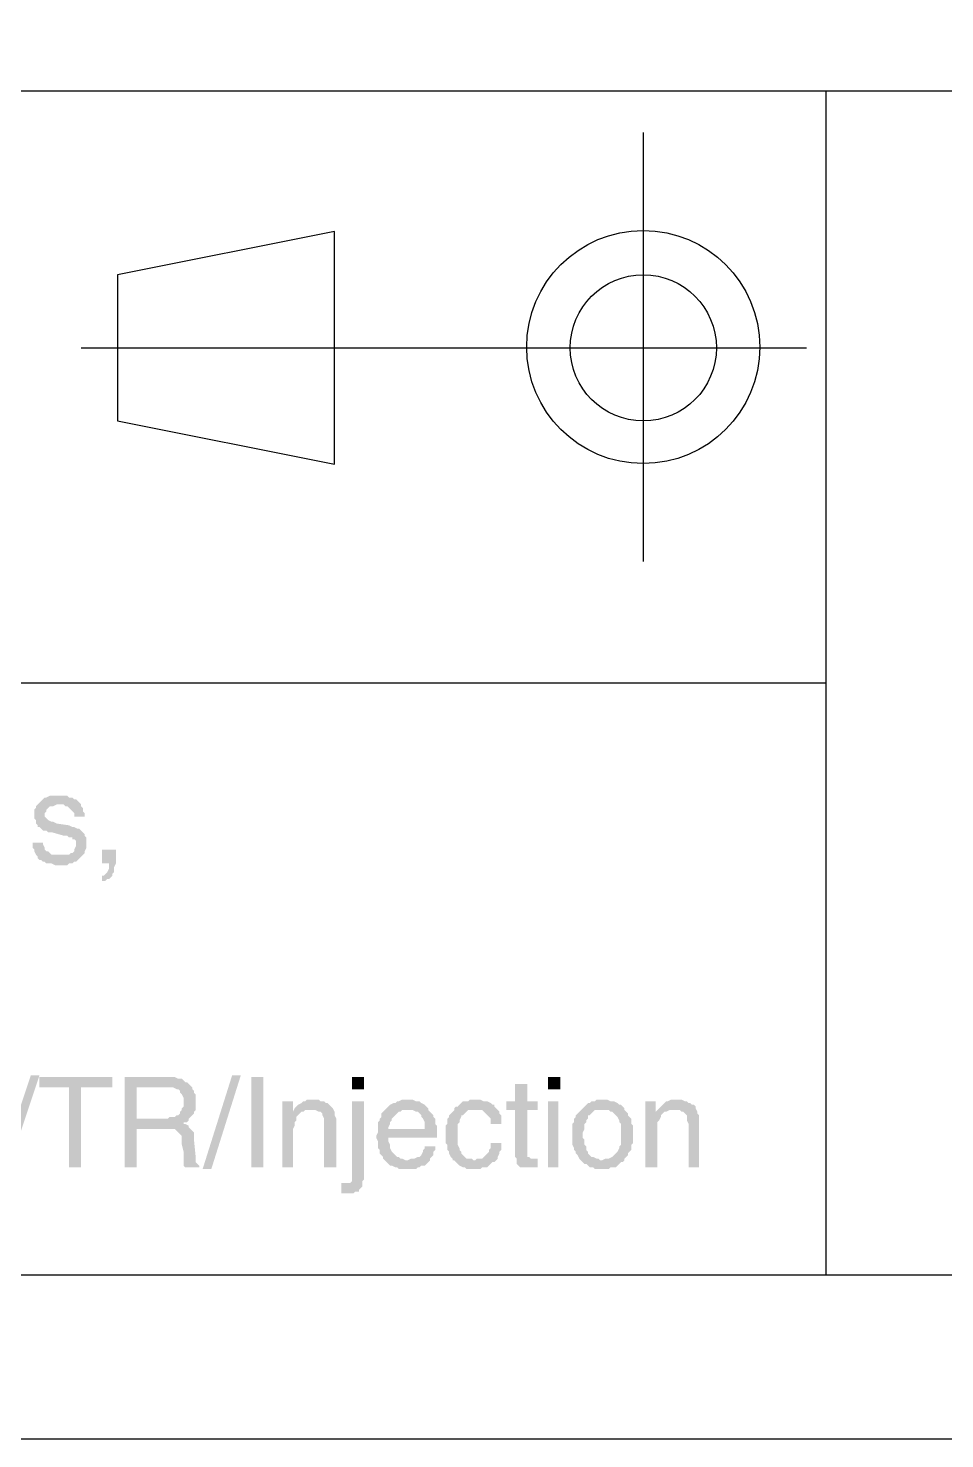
# Model space of a CAD drawing. Header units: millimetres. Extents: x 1399 to 2555, y 1196 to 1555.
# Drawn here: x 2482.66 to 2506.49, y 1257.55 to 1294.22 of the extents above; entities that cross this region are included whole.
import ezdxf

# ---------------------------------------------------------------- set-up
doc = ezdxf.new("R2010")
doc.units = ezdxf.units.MM

msp = doc.modelspace()

# ---------------------------------------------------------------- hatches: boundary and pattern name
at = {"transparency": 33554559}
for points in [[(2483.44616, 1274.26863), (2483.2205, 1274.26863), (2483.13023, 1274.2235), (2483.0851, 1274.2235), (2483.03997, 1274.17837), (2482.99484, 1274.13323), (2482.94971, 1274.0881), (2482.90457, 1274.04297), (2482.85944, 1273.99784), (2482.85944, 1273.95271), (2482.81431, 1273.90757), (2482.81431, 1273.68191), (2482.85944, 1273.63678), (2482.85944, 1273.54652), (2482.90457, 1273.50138), (2482.90457, 1273.45625), (2482.94971, 1273.45625), (2482.99484, 1273.41112), (2483.03997, 1273.36599), (2483.13023, 1273.36599), (2483.17537, 1273.32086), (2483.26563, 1273.32086), (2483.58156, 1273.23059), (2483.67182, 1273.23059), (2483.71695, 1273.18546), (2483.80722, 1273.18546), (2483.80722, 1273.14033), (2483.85235, 1273.14033), (2483.89748, 1273.09519), (2483.89748, 1272.9598), (2483.85235, 1272.86953), (2483.85235, 1272.8244), (2483.80722, 1272.77927), (2483.76208, 1272.77927), (2483.71695, 1272.73414), (2483.49129, 1272.73414), (2482.90457, 1272.68901), (2482.90457, 1272.64387), (2482.94971, 1272.59874), (2482.99484, 1272.59874), (2483.03997, 1272.55361), (2483.0851, 1272.55361), (2483.13023, 1272.50848), (2483.26563, 1272.50848), (2483.35589, 1272.46334), (2483.67182, 1272.46334), (2483.71695, 1272.50848), (2483.80722, 1272.50848), (2483.85235, 1272.55361), (2483.89748, 1272.55361), (2483.94261, 1272.59874), (2483.98775, 1272.64387), (2483.98775, 1272.64387), (2484.03288, 1272.68901), (2484.07801, 1272.73414), (2484.12314, 1272.77927), (2484.12314, 1272.8244), (2484.16827, 1272.91467), (2484.16827, 1273.18546), (2484.12314, 1273.23059), (2484.12314, 1273.27572), (2484.07801, 1273.32086), (2484.07801, 1273.32086), (2484.03288, 1273.36599), (2483.98775, 1273.41112), (2483.94261, 1273.41112), (2483.85235, 1273.45625), (2483.80722, 1273.45625), (2483.71695, 1273.50138), (2483.40103, 1273.54652), (2483.40103, 1273.54652), (2483.31076, 1273.59165), (2483.26563, 1273.59165), (2483.17537, 1273.63678), (2483.17537, 1273.63678), (2483.13023, 1273.68191), (2483.0851, 1273.72705), (2483.0851, 1273.81731), (2483.13023, 1273.86244), (2483.13023, 1273.90757), (2483.17537, 1273.95271), (2483.2205, 1273.99784), (2483.31076, 1273.99784), (2483.40103, 1274.04297), (2484.03288, 1274.04297), (2483.98775, 1274.0881), (2483.94261, 1274.13323), (2483.89748, 1274.17837), (2483.85235, 1274.17837), (2483.80722, 1274.2235), (2483.71695, 1274.2235), (2483.67182, 1274.26863), (2483.53642, 1274.26863)], [(2484.03288, 1274.04297), (2483.44616, 1274.04297), (2483.58156, 1274.04297), (2483.62669, 1273.99784), (2483.67182, 1273.99784), (2483.71695, 1273.95271), (2483.71695, 1273.95271), (2483.76208, 1273.90757), (2483.80722, 1273.86244), (2483.85235, 1273.81731), (2483.85235, 1273.72705), (2484.12314, 1273.72705), (2484.12314, 1273.81731), (2484.07801, 1273.86244), (2484.07801, 1273.95271), (2484.03288, 1273.99784)], [(2483.03997, 1273.05006), (2482.76918, 1273.05006), (2482.76918, 1272.91467), (2482.81431, 1272.86953), (2482.81431, 1272.8244), (2482.85944, 1272.73414), (2482.90457, 1272.68901), (2483.49129, 1272.73414), (2483.26563, 1272.73414), (2483.2205, 1272.77927), (2483.17537, 1272.8244), (2483.13023, 1272.8244), (2483.0851, 1272.86953), (2483.0851, 1272.91467), (2483.03997, 1273.00493)], [(2484.93552, 1272.86953), (2484.57446, 1272.86953), (2484.57446, 1272.50848), (2484.75499, 1272.50848), (2484.75499, 1272.37308), (2484.70986, 1272.28282), (2484.66473, 1272.23768), (2484.6196, 1272.19255), (2484.57446, 1272.19255), (2484.57446, 1272.05715), (2484.66473, 1272.05715), (2484.70986, 1272.10229), (2484.75499, 1272.10229), (2484.80012, 1272.14742), (2484.84526, 1272.19255), (2484.84526, 1272.23768), (2484.89039, 1272.28282), (2484.89039, 1272.41821), (2484.93552, 1272.50848), (2484.93552, 1272.59874)], [(2482.94971, 1267.00235), (2482.13733, 1264.56521), (2481.91167, 1264.56521), (2482.72404, 1267.00235)], [(2484.84526, 1266.95722), (2482.94971, 1266.95722), (2482.94971, 1266.68643), (2483.71695, 1266.68643), (2483.71695, 1264.61035), (2484.03288, 1264.61035), (2484.03288, 1266.68643), (2484.84526, 1266.68643), (2484.84526, 1266.82182)], [(2486.24435, 1266.95722), (2485.16118, 1266.95722), (2485.16118, 1264.61035), (2485.47711, 1264.61035), (2485.47711, 1265.60325), (2486.24435, 1265.60325), (2486.83107, 1265.64839), (2486.83107, 1265.69352), (2486.74081, 1265.73865), (2486.69568, 1265.73865), (2486.69568, 1265.78378), (2486.78594, 1265.78378), (2486.83107, 1265.82891), (2486.83107, 1265.87405), (2485.47711, 1265.87405), (2485.47711, 1266.68643), (2486.92134, 1266.68643), (2486.8762, 1266.73156), (2486.83107, 1266.77669), (2486.78594, 1266.82182), (2486.74081, 1266.82182), (2486.69568, 1266.86695), (2486.65054, 1266.91209), (2486.56028, 1266.91209), (2486.47001, 1266.95722), (2486.33462, 1266.95722)], [(2488.18504, 1267.00235), (2487.41779, 1264.56521), (2487.19213, 1264.56521), (2487.95938, 1267.00235)], [(2488.45583, 1264.61035), (2488.45583, 1266.95722), (2488.77176, 1266.95722), (2488.77176, 1264.61035)], [(2491.38942, 1266.64129), (2491.38942, 1266.95722), (2491.0735, 1266.95722), (2491.0735, 1266.64129)], [(2496.48936, 1266.64129), (2496.48936, 1266.95722), (2496.17343, 1266.95722), (2496.17343, 1266.64129)], [(2486.92134, 1266.68643), (2486.24435, 1266.68643), (2486.42488, 1266.68643), (2486.51515, 1266.64129), (2486.56028, 1266.64129), (2486.60541, 1266.59616), (2486.60541, 1266.55103), (2486.65054, 1266.5059), (2486.69568, 1266.41563), (2486.69568, 1266.28024), (2486.69568, 1266.18997), (2486.65054, 1266.14484), (2486.65054, 1266.09971), (2486.60541, 1266.05458), (2486.60541, 1266.00944), (2486.56028, 1265.96431), (2486.51515, 1265.96431), (2486.47001, 1265.91918), (2486.33462, 1265.91918), (2486.28949, 1265.87405), (2485.47711, 1265.87405), (2486.83107, 1265.87405), (2486.8762, 1265.91918), (2486.92134, 1265.96431), (2486.96647, 1266.00944), (2486.96647, 1266.05458), (2487.0116, 1266.09971), (2487.0116, 1266.5059), (2486.96647, 1266.55103), (2486.96647, 1266.59616), (2486.92134, 1266.64129)], [(2495.63185, 1266.77669), (2495.31592, 1266.77669), (2495.31592, 1266.32537), (2495.09026, 1266.32537), (2495.09026, 1266.09971), (2495.31592, 1266.09971), (2495.31592, 1264.88114), (2495.36105, 1264.83601), (2495.36105, 1264.70061), (2495.40618, 1264.65548), (2495.40618, 1264.65548), (2495.45132, 1264.61035), (2495.90264, 1264.61035), (2495.90264, 1264.83601), (2495.72211, 1264.83601), (2495.67698, 1264.88114), (2495.63185, 1264.88114), (2495.63185, 1266.09971), (2495.90264, 1266.09971), (2495.90264, 1266.32537), (2495.63185, 1266.32537)], [(2489.539, 1266.32537), (2489.26821, 1266.32537), (2489.26821, 1264.61035), (2489.539, 1264.61035), (2489.539, 1265.51299), (2489.539, 1265.60325), (2489.58413, 1265.69352), (2489.58413, 1265.78378), (2489.62927, 1265.82891), (2489.62927, 1265.91918), (2489.6744, 1265.96431), (2489.6744, 1265.96431), (2489.71953, 1266.00944), (2489.76466, 1266.05458), (2489.539, 1266.05458)], [(2490.08059, 1266.3705), (2489.90006, 1266.3705), (2489.85493, 1266.32537), (2489.8098, 1266.32537), (2489.76466, 1266.28024), (2489.6744, 1266.2351), (2489.62927, 1266.18997), (2489.58413, 1266.14484), (2489.539, 1266.05458), (2489.8098, 1266.05458), (2489.85493, 1266.09971), (2489.99032, 1266.09971), (2490.57704, 1266.14484), (2490.53191, 1266.18997), (2490.48678, 1266.2351), (2490.48678, 1266.2351), (2490.44165, 1266.28024), (2490.39651, 1266.28024), (2490.35138, 1266.32537), (2490.26112, 1266.32537), (2490.21599, 1266.3705), (2490.12572, 1266.3705)], [(2491.38942, 1266.32537), (2491.0735, 1266.32537), (2491.0735, 1264.24929), (2491.02836, 1264.20416), (2490.8027, 1264.20416), (2490.8027, 1263.93336), (2491.11863, 1263.93336), (2491.16376, 1263.9785), (2491.25403, 1263.9785), (2491.25403, 1264.02363), (2491.29916, 1264.06876), (2491.34429, 1264.11389), (2491.34429, 1264.24929), (2491.38942, 1264.29442), (2491.38942, 1264.38469)], [(2492.51773, 1266.3705), (2492.38233, 1266.3705), (2492.29207, 1266.32537), (2492.24693, 1266.32537), (2492.2018, 1266.28024), (2492.15667, 1266.28024), (2492.0664, 1266.2351), (2492.02127, 1266.18997), (2491.97614, 1266.14484), (2491.93101, 1266.09971), (2492.65312, 1266.09971), (2492.74339, 1266.05458), (2492.78852, 1266.05458), (2492.83365, 1266.00944), (2492.87878, 1265.96431), (2492.87878, 1265.91918), (2492.92392, 1265.87405), (2492.96905, 1265.78378), (2492.96905, 1265.60325), (2492.02127, 1265.60325), (2491.75048, 1265.55812), (2491.75048, 1265.51299), (2491.70535, 1265.42273), (2491.70535, 1265.37759), (2491.75048, 1265.28733), (2491.75048, 1265.1068), (2491.79561, 1265.06167), (2491.79561, 1264.9714), (2491.84074, 1264.92627), (2491.88588, 1264.88114), (2491.88588, 1264.83601), (2491.93101, 1264.79087), (2491.93101, 1264.79087), (2491.97614, 1264.74574), (2492.02127, 1264.70061), (2492.0664, 1264.65548), (2492.11154, 1264.65548), (2492.2018, 1264.61035), (2492.24693, 1264.61035), (2492.29207, 1264.56521), (2492.74339, 1264.56521), (2492.78852, 1264.61035), (2492.83365, 1264.61035), (2492.87878, 1264.65548), (2492.96905, 1264.65548), (2493.01418, 1264.70061), (2493.05931, 1264.74574), (2493.10444, 1264.79087), (2492.47259, 1264.79087), (2492.38233, 1264.83601), (2492.3372, 1264.83601), (2492.29207, 1264.88114), (2492.24693, 1264.88114), (2492.2018, 1264.92627), (2492.15667, 1264.9714), (2492.15667, 1264.9714), (2492.11154, 1265.01654), (2492.0664, 1265.1068), (2492.0664, 1265.19706), (2492.02127, 1265.28733), (2492.02127, 1265.37759), (2493.28497, 1265.37759), (2493.28497, 1265.69352), (2493.23984, 1265.73865), (2493.23984, 1265.87405), (2493.19471, 1265.91918), (2493.19471, 1265.96431), (2493.14958, 1266.00944), (2493.10444, 1266.05458), (2493.05931, 1266.09971), (2493.05931, 1266.14484), (2493.01418, 1266.18997), (2492.96905, 1266.2351), (2492.87878, 1266.28024), (2492.83365, 1266.32537), (2492.74339, 1266.32537), (2492.65312, 1266.3705), (2492.60799, 1266.3705)], [(2494.27788, 1266.3705), (2494.14248, 1266.3705), (2494.09735, 1266.32537), (2493.96196, 1266.32537), (2493.91682, 1266.28024), (2493.87169, 1266.2351), (2493.82656, 1266.18997), (2493.78143, 1266.18997), (2493.73629, 1266.14484), (2493.73629, 1266.09971), (2494.45841, 1266.09971), (2494.50354, 1266.05458), (2494.54867, 1266.00944), (2494.59381, 1265.96431), (2494.63894, 1265.91918), (2494.68407, 1265.87405), (2494.68407, 1265.73865), (2494.95486, 1265.73865), (2494.95486, 1265.96431), (2494.90973, 1266.00944), (2494.90973, 1266.05458), (2494.8646, 1266.09971), (2494.81947, 1266.14484), (2494.77433, 1266.18997), (2494.77433, 1266.2351), (2494.7292, 1266.2351), (2494.68407, 1266.28024), (2494.59381, 1266.32537), (2494.50354, 1266.32537), (2494.41328, 1266.3705), (2494.36814, 1266.3705)], [(2496.44422, 1264.61035), (2496.44422, 1266.32537), (2496.17343, 1266.32537), (2496.17343, 1264.61035)], [(2497.57253, 1266.3705), (2497.43713, 1266.3705), (2497.392, 1266.32537), (2497.30174, 1266.32537), (2497.2566, 1266.28024), (2497.21147, 1266.28024), (2497.16634, 1266.2351), (2497.12121, 1266.18997), (2497.07608, 1266.14484), (2497.03094, 1266.09971), (2497.03094, 1266.09971), (2496.98581, 1266.05458), (2496.94068, 1266.00944), (2496.89555, 1265.96431), (2496.89555, 1265.91918), (2496.85041, 1265.87405), (2496.85041, 1265.78378), (2496.80528, 1265.73865), (2496.80528, 1265.46786), (2496.80528, 1265.19706), (2496.85041, 1265.1068), (2496.85041, 1265.06167), (2496.89555, 1265.01654), (2496.89555, 1264.9714), (2496.94068, 1264.92627), (2496.98581, 1264.83601), (2497.03094, 1264.79087), (2497.57253, 1264.79087), (2497.5274, 1264.79087), (2497.48226, 1264.83601), (2497.43713, 1264.83601), (2497.34687, 1264.88114), (2497.30174, 1264.88114), (2497.2566, 1264.92627), (2497.21147, 1264.9714), (2497.21147, 1265.01654), (2497.16634, 1265.06167), (2497.16634, 1265.15193), (2497.12121, 1265.19706), (2497.12121, 1265.33246), (2497.07608, 1265.37759), (2497.07608, 1265.51299), (2497.12121, 1265.60325), (2497.12121, 1265.73865), (2497.16634, 1265.78378), (2497.16634, 1265.82891), (2497.21147, 1265.87405), (2497.21147, 1265.96431), (2497.2566, 1265.96431), (2497.30174, 1266.00944), (2497.34687, 1266.05458), (2497.392, 1266.09971), (2497.57253, 1266.09971), (2498.15925, 1266.14484), (2498.11412, 1266.18997), (2498.06898, 1266.2351), (2498.02385, 1266.2351), (2497.97872, 1266.28024), (2497.88845, 1266.32537), (2497.79819, 1266.32537), (2497.70793, 1266.3705), (2497.66279, 1266.3705)], [(2498.97163, 1266.32537), (2498.70083, 1266.32537), (2498.70083, 1264.61035), (2499.01676, 1264.61035), (2499.01676, 1265.51299), (2499.01676, 1265.78378), (2499.06189, 1265.82891), (2499.10702, 1265.91918), (2499.10702, 1265.96431), (2499.10702, 1265.96431), (2499.15216, 1266.00944), (2499.19729, 1266.05458), (2498.97163, 1266.05458)], [(2499.51321, 1266.3705), (2499.37782, 1266.3705), (2499.28755, 1266.32537), (2499.24242, 1266.32537), (2499.19729, 1266.28024), (2499.15216, 1266.2351), (2499.10702, 1266.18997), (2499.06189, 1266.14484), (2498.97163, 1266.05458), (2499.24242, 1266.05458), (2499.33268, 1266.09971), (2499.46808, 1266.09971), (2500.00967, 1266.14484), (2500.00967, 1266.18997), (2499.96453, 1266.2351), (2499.9194, 1266.2351), (2499.87427, 1266.28024), (2499.82914, 1266.28024), (2499.78401, 1266.32537), (2499.73887, 1266.32537), (2499.64861, 1266.3705), (2499.60348, 1266.3705)], [(2490.57704, 1266.14484), (2489.99032, 1266.09971), (2490.12572, 1266.09971), (2490.21599, 1266.05458), (2490.26112, 1266.05458), (2490.30625, 1266.00944), (2490.30625, 1265.96431), (2490.35138, 1265.87405), (2490.35138, 1264.61035), (2490.66731, 1264.61035), (2490.66731, 1265.87405), (2490.62217, 1265.96431), (2490.62217, 1266.05458)], [(2491.93101, 1266.09971), (2491.93101, 1266.09971), (2491.88588, 1266.05458), (2491.84074, 1266.00944), (2491.84074, 1265.91918), (2491.79561, 1265.87405), (2491.79561, 1265.82891), (2491.75048, 1265.78378), (2491.75048, 1265.55812), (2492.02127, 1265.60325), (2492.02127, 1265.64839), (2492.0664, 1265.73865), (2492.0664, 1265.78378), (2492.11154, 1265.82891), (2492.11154, 1265.87405), (2492.15667, 1265.91918), (2492.2018, 1265.96431), (2492.24693, 1266.00944), (2492.29207, 1266.05458), (2492.3372, 1266.05458), (2492.38233, 1266.09971), (2492.51773, 1266.09971)], [(2493.73629, 1266.09971), (2493.69116, 1266.05458), (2493.64603, 1266.00944), (2493.6009, 1265.96431), (2493.6009, 1265.91918), (2493.55577, 1265.87405), (2493.55577, 1265.73865), (2493.51063, 1265.69352), (2493.51063, 1265.2422), (2493.55577, 1265.19706), (2493.55577, 1265.06167), (2493.6009, 1265.01654), (2493.6009, 1264.9714), (2493.64603, 1264.88114), (2493.69116, 1264.83601), (2493.69116, 1264.79087), (2494.27788, 1264.79087), (2494.23275, 1264.79087), (2494.18762, 1264.83601), (2494.05222, 1264.83601), (2494.00709, 1264.88114), (2493.96196, 1264.92627), (2493.91682, 1264.9714), (2493.91682, 1265.01654), (2493.87169, 1265.06167), (2493.87169, 1265.1068), (2493.82656, 1265.19706), (2493.82656, 1265.73865), (2493.87169, 1265.78378), (2493.87169, 1265.82891), (2493.91682, 1265.91918), (2493.91682, 1265.96431), (2493.96196, 1265.96431), (2494.00709, 1266.00944), (2494.05222, 1266.05458), (2494.09735, 1266.09971), (2494.27788, 1266.09971)], [(2498.15925, 1266.14484), (2497.57253, 1266.09971), (2497.75306, 1266.09971), (2497.79819, 1266.05458), (2497.84332, 1266.05458), (2497.88845, 1266.00944), (2497.93359, 1265.96431), (2497.97872, 1265.91918), (2498.02385, 1265.82891), (2498.02385, 1265.78378), (2498.06898, 1265.73865), (2498.06898, 1265.19706), (2498.02385, 1265.15193), (2498.02385, 1265.1068), (2497.97872, 1265.01654), (2497.93359, 1264.9714), (2497.93359, 1264.9714), (2497.88845, 1264.92627), (2497.84332, 1264.88114), (2497.75306, 1264.83601), (2497.66279, 1264.83601), (2497.57253, 1264.79087), (2497.03094, 1264.79087), (2497.07608, 1264.74574), (2497.12121, 1264.70061), (2497.16634, 1264.70061), (2497.21147, 1264.65548), (2497.2566, 1264.61035), (2497.34687, 1264.61035), (2497.392, 1264.56521), (2497.75306, 1264.56521), (2497.79819, 1264.61035), (2497.93359, 1264.61035), (2497.97872, 1264.65548), (2498.02385, 1264.70061), (2498.06898, 1264.74574), (2498.11412, 1264.74574), (2498.15925, 1264.79087), (2498.15925, 1264.83601), (2498.20438, 1264.88114), (2498.24951, 1264.92627), (2498.24951, 1264.9714), (2498.29464, 1265.01654), (2498.33978, 1265.06167), (2498.33978, 1265.19706), (2498.38491, 1265.2422), (2498.38491, 1265.46786), (2498.38491, 1265.69352), (2498.33978, 1265.73865), (2498.33978, 1265.87405), (2498.29464, 1265.91918), (2498.24951, 1265.96431), (2498.24951, 1266.00944), (2498.20438, 1266.05458), (2498.15925, 1266.09971)], [(2500.00967, 1266.14484), (2499.46808, 1266.09971), (2499.60348, 1266.09971), (2499.64861, 1266.05458), (2499.69374, 1266.05458), (2499.73887, 1266.00944), (2499.73887, 1266.00944), (2499.78401, 1265.96431), (2499.78401, 1265.82891), (2499.82914, 1265.73865), (2499.82914, 1264.61035), (2500.09993, 1264.61035), (2500.09993, 1265.96431), (2500.0548, 1266.00944), (2500.0548, 1266.05458)], [(2486.83107, 1265.64839), (2486.24435, 1265.60325), (2486.47001, 1265.60325), (2486.51515, 1265.55812), (2486.56028, 1265.51299), (2486.56028, 1265.51299), (2486.60541, 1265.46786), (2486.65054, 1265.42273), (2486.65054, 1265.19706), (2486.69568, 1265.01654), (2486.69568, 1264.74574), (2486.69568, 1264.65548), (2486.74081, 1264.61035), (2487.10187, 1264.61035), (2487.10187, 1264.65548), (2487.05673, 1264.70061), (2487.0116, 1264.74574), (2487.0116, 1264.88114), (2486.96647, 1265.33246), (2486.96647, 1265.51299), (2486.92134, 1265.55812), (2486.8762, 1265.60325)], [(2493.23984, 1265.15193), (2492.96905, 1265.15193), (2492.96905, 1265.1068), (2492.92392, 1265.06167), (2492.92392, 1265.01654), (2492.87878, 1264.92627), (2492.83365, 1264.88114), (2492.78852, 1264.88114), (2492.69825, 1264.83601), (2492.60799, 1264.83601), (2492.51773, 1264.79087), (2493.10444, 1264.79087), (2493.10444, 1264.83601), (2493.14958, 1264.88114), (2493.19471, 1264.92627), (2493.19471, 1265.01654), (2493.23984, 1265.06167)], [(2494.95486, 1265.2422), (2494.68407, 1265.2422), (2494.68407, 1265.1068), (2494.63894, 1265.06167), (2494.63894, 1265.01654), (2494.59381, 1264.9714), (2494.54867, 1264.92627), (2494.50354, 1264.88114), (2494.45841, 1264.83601), (2494.32301, 1264.83601), (2494.27788, 1264.79087), (2493.69116, 1264.79087), (2493.73629, 1264.79087), (2493.78143, 1264.74574), (2493.82656, 1264.70061), (2493.87169, 1264.65548), (2493.96196, 1264.61035), (2494.00709, 1264.61035), (2494.05222, 1264.56521), (2494.41328, 1264.56521), (2494.45841, 1264.61035), (2494.59381, 1264.61035), (2494.63894, 1264.65548), (2494.68407, 1264.70061), (2494.7292, 1264.74574), (2494.77433, 1264.74574), (2494.81947, 1264.79087), (2494.8646, 1264.83601), (2494.8646, 1264.88114), (2494.90973, 1264.9714), (2494.90973, 1265.01654), (2494.95486, 1265.06167), (2494.95486, 1265.15193)]]:
    msp.add_hatch(color=256, dxfattribs=at).paths.add_polyline_path(points)

# ---------------------------------------------------------------- linework, layer by layer
msp.add_line((2141.50649, 1261.81215), (2550.76199, 1261.81215))
for points in [[(2554.80003, 1257.5531), (2554.80003, 1554.5531), (2134.80004, 1554.5531), (2134.80004, 1257.5531)], [(2484.98065, 1287.80828), (2484.98065, 1284.01718), (2490.62217, 1282.88888), (2490.62217, 1288.93659)]]:
    msp.add_lwpolyline(points, close=True)
for points in [[(2154.32411, 1292.59229), (2550.76199, 1292.59229)], [(2503.39458, 1292.59229), (2503.39458, 1261.81215)], [(2498.6557, 1280.36147), (2498.6557, 1291.50912)], [(2484.03288, 1285.91273), (2502.89813, 1285.91273)], [(2154.32411, 1277.20222), (2503.39458, 1277.20222)]]:
    msp.add_lwpolyline(points)
for centre, radius in [((2498.649, 1285.93472), 3.03063), ((2498.65088, 1285.91341), 1.90038)]:
    msp.add_circle(centre, radius)

doc.saveas('drawing.dxf')
